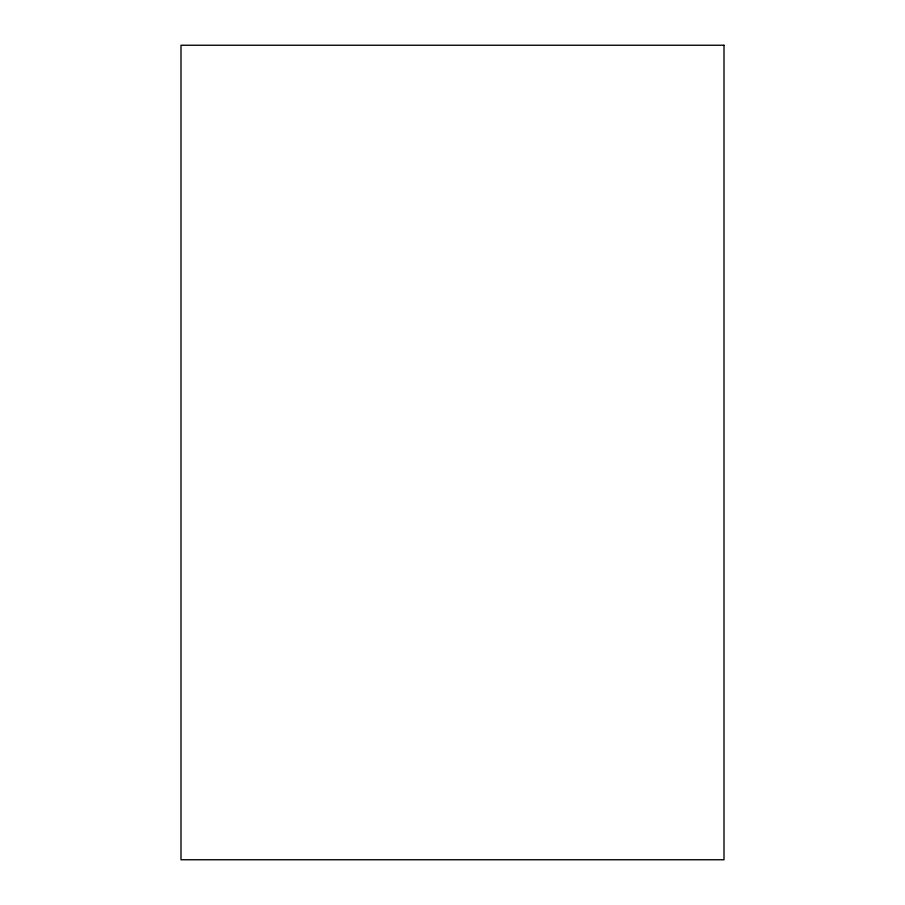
<?xml version="1.0" encoding="UTF-8"?>
<svg xmlns="http://www.w3.org/2000/svg" width="905" height="905" viewBox="0 0 905 905"><rect width="100%" height="100%" fill="white"/><g stroke="black" fill="none" stroke-linecap="round" stroke-linejoin="round"><path stroke-width="1.36" d="M724 45.25L181 45.25L181 859.75L724 859.75L724 45.25"/></g></svg>
